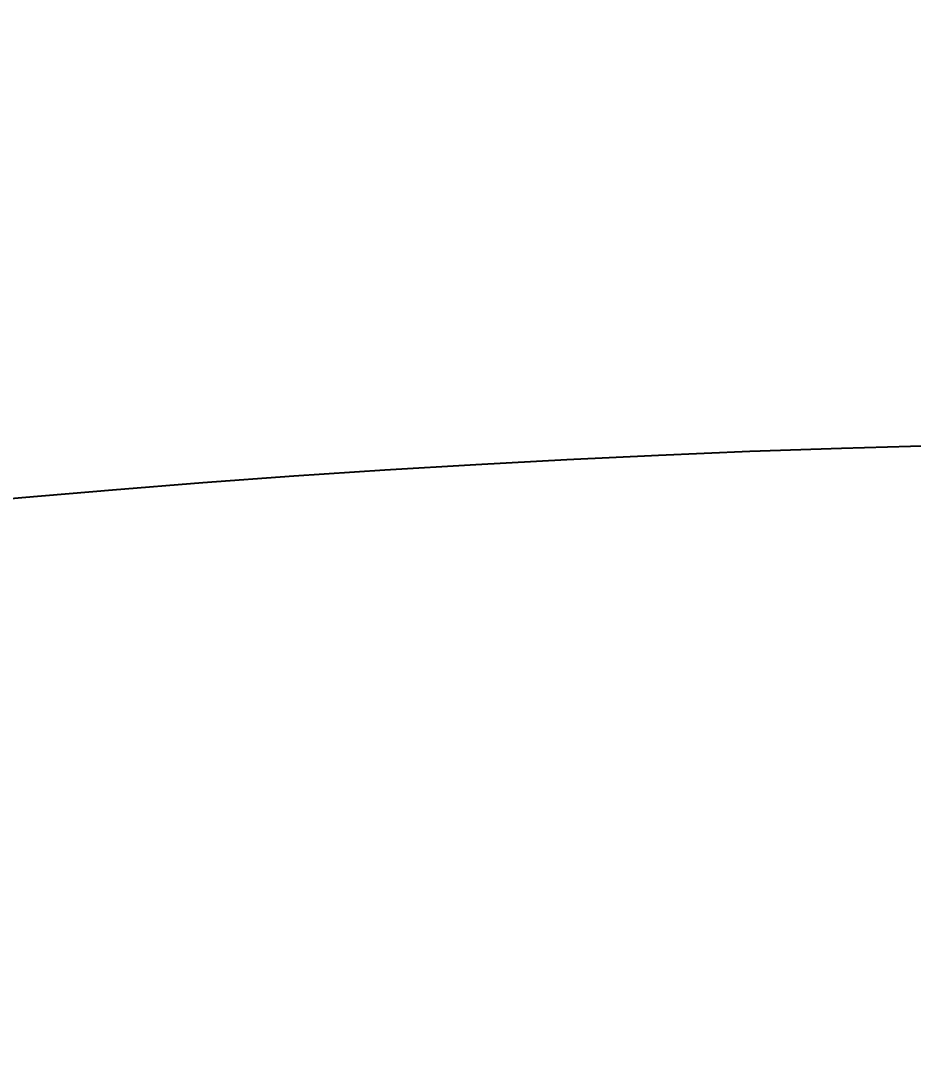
# Model space of a CAD drawing. Header units: millimetres. Extents: x 0 to 1173, y -4 to 841.
# Drawn here: x 229.39 to 241.27, y 505.15 to 519.05 of the extents above; entities that cross this region are included whole.
import ezdxf

# ---------------------------------------------------------------- set-up
doc = ezdxf.new("R2010")
doc.units = ezdxf.units.MM
doc.header["$LTSCALE"] = 65.395
doc.layers.get('0').update_dxf_attribs({"linetype": 'CONTINUOUS'})
doc.layers.add('ALL_DRFT_GEOM', color=7, linetype='CONTINUOUS')
doc.layers.add('DRAFT_DIMS', color=7, linetype='CONTINUOUS')
doc.styles.get("Standard").update_dxf_attribs({"font": 'txt', "width": 0.8})
doc.dimstyles.new('DIMSTYLE_17', dxfattribs={"dimtxt": 6, "dimasz": 9, "dimexe": 0.5, "dimexo": 0, "dimgap": 1.5, "dimtad": 1, "dimlfac": 10, "dimzin": 0, "dimdsep": 46, "dimtxsty": 'Standard', "dimblk": '_FILLED', "dimblk1": '_FILLED', "dimblk2": '_FILLED', "dimcen": 0.09, "dimadec": 0, "dimazin": 0, "dimtp": 0.01, "dimtm": 0.01, "dimtfac": 1, "dimtofl": 0, "dimtmove": 0, "dimatfit": 3, "dimldrblk": '_FILLED', "dimfxl": 0, "dimtolj": 1, "dimtzin": 0, "dimarcsym": 0})

# ---------------------------------------------------------------- blocks, each defined once
blk = doc.blocks.new('_FILLED')
at = {"color": 0, "linetype": 'ByBlock'}
blk.add_solid([(0, 0), (-1, 0.1667), (-1, -0.1667)], dxfattribs=at)
blk = doc.blocks.new('*D28')
at = {"layer": 'DRAFT_DIMS', "color": 2, "linetype": 'Continuous'}
for p, q in [((241.446, 498.086), (241.446, 534.896)), ((251.466, 498.086), (251.466, 534.896)), ((241.446, 534.396), (229.446, 534.396)), ((229.446, 534.396), (246.456, 534.396)), ((305.102, 534.396), (246.456, 534.396)), ((251.466, 534.396), (305.102, 534.396))]:
    blk.add_line(p, q, dxfattribs=at)
at = {"layer": 'DRAFT_DIMS', "color": 2, "linetype": 'Continuous', "xscale": 9, "yscale": 9, "zscale": 9}
for p, rotation in [((241.446, 534.396), 5.4e-08), ((251.466, 534.396), 180.000000017)]:
    blk.add_blockref('_FILLED', p, dxfattribs=dict(at, rotation=rotation))

msp = doc.modelspace()

# ---------------------------------------------------------------- linework, layer by layer
at = {"layer": 'ALL_DRFT_GEOM', "color": 7, "linetype": 'Continuous'}
msp.add_circle((246.456, 323.1578), 190.295, dxfattribs=at)

# ---------------------------------------------------------------- dimensions: what is measured, and where the dimension line sits
at = {"layer": 'DRAFT_DIMS', "color": 2, "linetype": 'Continuous'}
dim = msp.add_linear_dim(base=(251.466, 534.3956), p1=(241.446, 498.086), p2=(251.466, 498.086), text='%%c<>', dimstyle='DIMSTYLE_17', dxfattribs=at)
dim.commit()
dim.dimension.update_dxf_attribs({"geometry": '*D28', "text_midpoint": (268.3018, 534.3956), "dimtype": 160})

doc.saveas('drawing.dxf')
